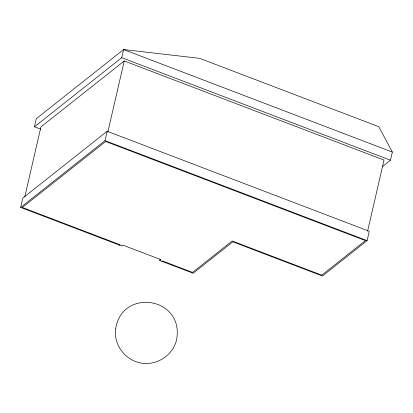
<?xml version="1.0" encoding="UTF-8"?>
<svg xmlns="http://www.w3.org/2000/svg" width="413" height="413" viewBox="0 0 413 413"><rect width="100%" height="100%" fill="white"/><g stroke="black" fill="none" stroke-linecap="round" stroke-linejoin="round"><path stroke-width="0.62" d="M40.768 129.197L34.46 126.791L36.339 118.65L123.626 49.545L199.608 58.341L378.757 126.693L392.35 152.072L390.471 160.213L382.453 166.563M159.764 260.5L160.864 259.627L122.723 245.074L121.623 245.947L20.65 207.424L22.813 198.054L107.163 131.267L369.263 231.27L367.1 240.64L322.424 276.013L232.849 241.832L193.176 273.246L159.764 260.5L160.053 259.256M24.785 196.841L40.923 126.93L124.241 60.964L384.007 160.074L367.58 231.239M34.46 126.791L121.747 57.686L123.626 49.545L392.35 152.072M20.65 207.424L105 140.637L107.163 131.267M107.814 132.124L124.241 60.964M119.574 245.167L120.09 244.759L22.333 207.46L105.651 141.489L365.417 240.603L321.773 275.156L232.199 240.98L192.525 272.394L162.324 260.871L161.808 261.279M121.747 57.686L390.471 160.213M105 140.637L367.1 240.64M115.733 328.314C112.986 344.731 125.712 360.941 141.938 363.197C158.355 365.727 175.453 353.394 177.063 336.6C181.364 296.746 122.222 288.672 115.733 328.314"/></g></svg>
